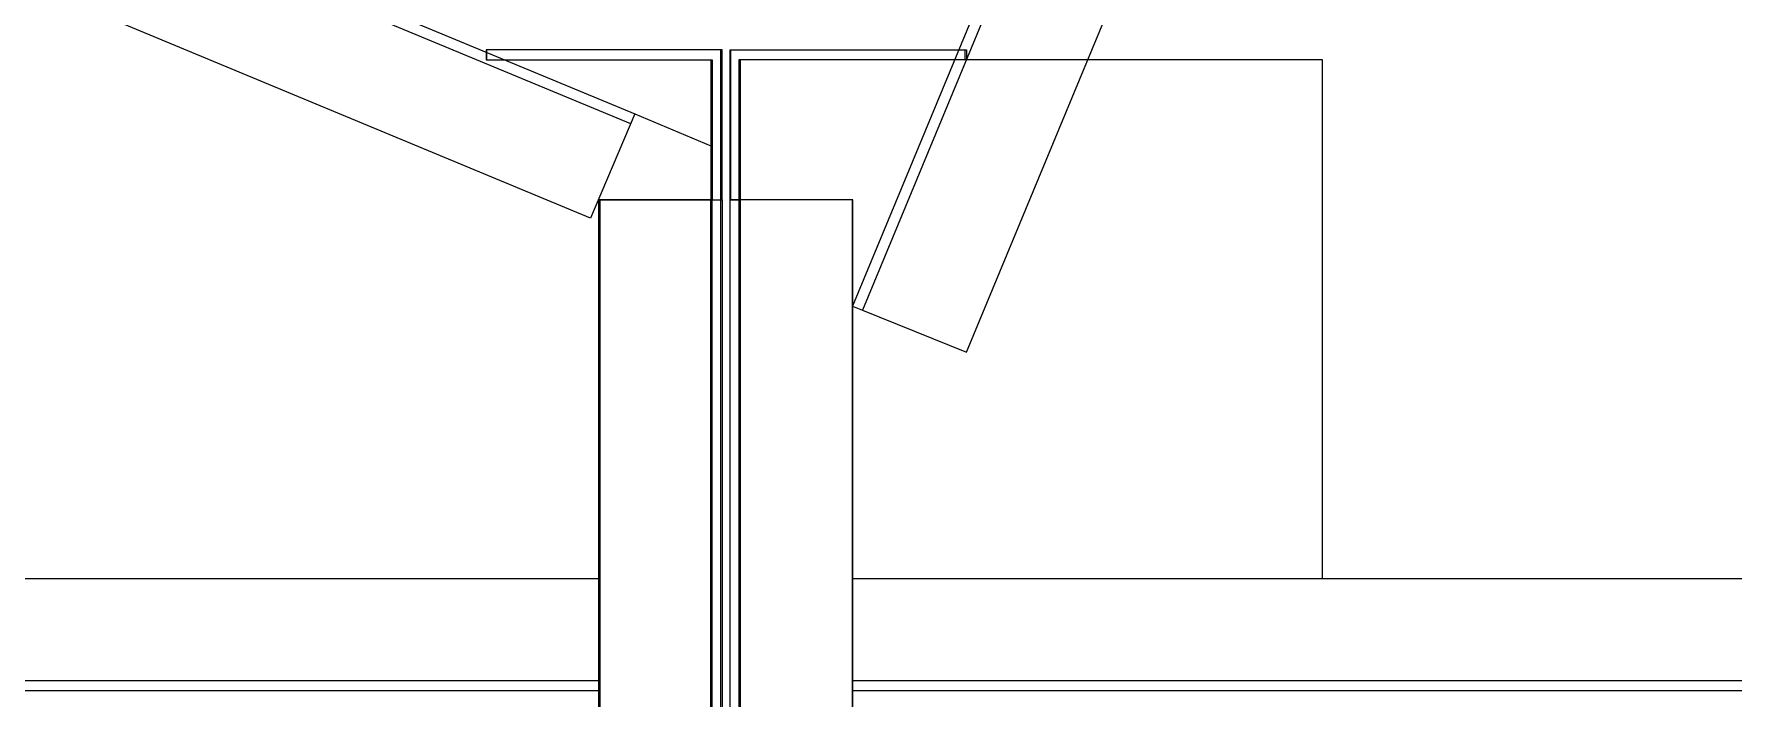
# Model space of a CAD drawing. Header units: inches. Extents: x -33163 to 19162, y -8858 to 30669.
# Drawn here: x -24974.2 to -24928.92, y -270.72 to -253.03 of the extents above; entities that cross this region are included whole.
import ezdxf

# ---------------------------------------------------------------- set-up
doc = ezdxf.new("R2010")
doc.units = ezdxf.units.IN
doc.layers.add('TRUSS_Geometry', color=12, linetype='Continuous')

msp = doc.modelspace()

# ---------------------------------------------------------------- linework, layer by layer
at = {"layer": 'TRUSS_Geometry', "lineweight": 25}
for points in [[(-24958.19518, -255.15836), (-24959.36852, -257.93167), (-25259.74185, -133.23835), (-25258.56852, -130.465)], [(-24952.12795, -260.385), (-24949.35462, -261.505), (-24896.76796, -134.83833), (-24899.54128, -133.66499)], [(-24955.86128, -337.45165), (-24956.12795, -337.45165), (-24956.12795, -257.45165), (-24955.86128, -257.45165)], [(-24952.38183, -263.47834), (-24952.38183, -257.45165), (-24955.42183, -257.45165), (-24955.42183, -337.45165), (-24952.38183, -337.45165), (-24952.38183, -269.71833)], [(-24955.38129, -257.45165), (-24955.38129, -337.45165), (-24952.39462, -337.45165), (-24952.39462, -269.71833), (-24952.39462, -263.47834), (-24952.39462, -257.45165)]]:
    msp.add_lwpolyline(points, close=True, dxfattribs=at)
for points in [[(-24958.30183, -255.425), (-25258.67517, -130.67834)], [(-24899.54128, -133.66499), (-24899.80795, -133.55834), (-24952.39462, -260.27835), (-24952.12795, -260.385)], [(-24956.16853, -337.45165), (-24956.16853, -257.45165), (-24959.15519, -257.45165), (-24959.15519, -337.45165), (-24956.16853, -337.45165), (-24955.90185, -337.45165), (-24955.90185, -257.45165)], [(-24956.12795, -337.45165), (-24959.11462, -337.45165), (-24959.11462, -257.45165), (-24956.12795, -257.45165)], [(-24955.38129, -337.45165), (-24955.64795, -337.45165), (-24955.64795, -257.45165), (-24955.38129, -257.45165)], [(-25236.27518, -267.53169), (-24959.15519, -267.53169)], [(-24952.39462, -267.53169), (-24599.11463, -267.53169)], [(-25236.27518, -270.25166), (-24959.15519, -270.25166)], [(-24952.39462, -270.25166), (-24599.11463, -270.25166)], [(-25236.27518, -270.51834), (-24959.15519, -270.51834)], [(-24952.39462, -270.51834), (-24599.11463, -270.51834)]]:
    msp.add_lwpolyline(points, dxfattribs=at)
at = {"layer": 'TRUSS_Geometry', "lineweight": 18}
for points in [[(-24955.86128, -257.45165), (-24955.86128, -253.45165), (-24962.15462, -253.45165), (-24962.15462, -253.71833), (-24956.12795, -253.71833), (-24956.12795, -257.45165)], [(-24955.90185, -257.45165), (-24955.90185, -253.45165), (-24962.14184, -253.45165), (-24962.14184, -253.71833), (-24956.16853, -253.71833), (-24956.16853, -257.45165)], [(-24955.64795, -257.45165), (-24955.64795, -253.45165), (-24949.35462, -253.45165), (-24949.35462, -253.71833), (-24955.38129, -253.71833), (-24955.38129, -257.45165)], [(-24955.63517, -253.45165), (-24949.39518, -253.45165), (-24949.39518, -253.71833), (-24955.42183, -253.71833), (-24955.42183, -257.45165), (-24955.63517, -257.45165)]]:
    msp.add_lwpolyline(points, close=True, dxfattribs=at)
at = {"layer": 'TRUSS_Geometry', "lineweight": 13}
for points in [[(-24939.86128, -267.53169), (-24939.86128, -253.71833), (-24946.15462, -253.71833), (-24949.67462, -253.71833)], [(-24958.19518, -255.15836), (-24956.16853, -256.01167)]]:
    msp.add_lwpolyline(points, dxfattribs=at)

doc.saveas('drawing.dxf')
